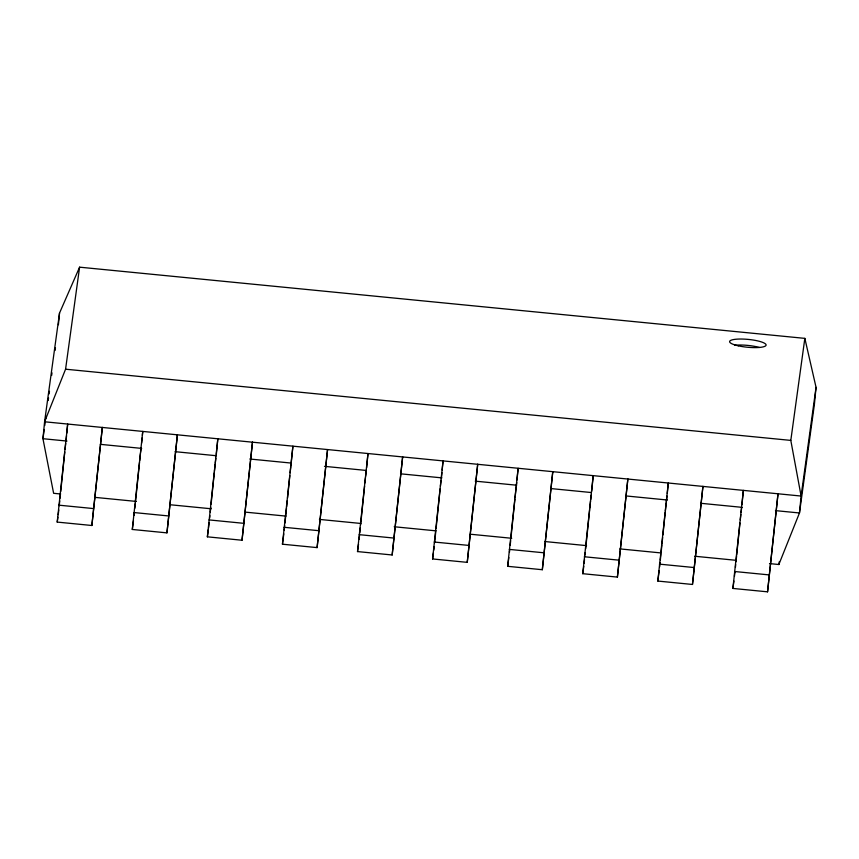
<?xml version="1.0" encoding="UTF-8"?>
<svg xmlns="http://www.w3.org/2000/svg" width="859" height="859" viewBox="0 0 859 859"><rect width="100%" height="100%" fill="white"/><g stroke="black" fill="none" stroke-linecap="round" stroke-linejoin="round"><path stroke-width="1.29" d="M58.401 324.777L59.529 313.052L79.597 267.17L804.84 338.371L816.05 387.334L814.418 404.256L799.471 512.973L778.855 564.513L769.514 563.59M91.87 525.493L102.328 427.449L91.87 525.493L57.22 522.089L67.678 424.045L66.798 433.161M66.046 440.968L66.551 435.76M166.947 532.87L177.405 434.815L166.947 532.87L132.297 529.466L142.755 431.411L142.379 435.32M141.628 443.137L142.132 437.929M242.023 540.236L252.482 442.192L242.023 540.236L207.373 536.832L217.832 438.788M216.328 454.411L217.703 440.087M317.1 547.612L327.558 449.558L317.1 547.612L282.45 544.209L292.908 446.154L290.933 465.557M392.166 554.978L402.635 456.934L392.166 554.978L357.516 551.575L367.985 453.531L366.6 467.854M467.242 562.355L477.701 464.3L467.242 562.355L432.592 558.951L443.051 460.896L442.181 470.013M441.429 477.829L441.923 472.622M542.319 569.721L552.777 471.677L542.319 569.721L507.669 566.317L518.127 468.273L517 479.988M516.753 482.597L515.948 489.426M617.396 577.098L627.854 479.043L617.396 577.098L582.746 573.694L593.204 475.639L591.701 491.262M692.472 584.464L702.93 486.419L692.472 584.464L657.822 581.06L668.281 483.016L667.282 493.431M667.024 496.03L666.305 502.408M767.549 591.83L778.007 493.785L767.549 591.83L732.899 588.436L743.357 490.382L741.972 504.705M214.299 472.697L211.099 504.169M286.627 507.1L287.282 500.668M287.54 498.091L289.827 475.618M364.581 486.162L360.63 524.913M589.671 509.559L585.666 548.901M661.999 543.951L662.654 537.519M662.923 534.942L665.199 512.469M739.953 523.013L736.732 554.721M60.538 493.474L60.044 498.252M60.742 491.466L64.758 452.017M139.523 462.421L135.507 501.828M214.428 471.419L215.19 464.064M210.788 507.229L210.283 512.05M286.498 508.388L284.984 523.034M436.114 528.328L440.13 488.878M435.91 530.325L435.223 536.886M514.895 499.283L510.88 538.679M589.8 508.27L590.562 500.915M661.87 545.24L661.237 551.457M736.625 555.773L736.013 561.775M139.673 460.875L140.468 453.423M135.314 503.739L134.831 508.292M364.903 482.983L365.472 477.593M515.056 497.726L515.851 490.274M510.686 540.601L510.214 545.143M665.36 510.987L666.176 503.438M660.936 554.399L660.356 559.885M740.275 519.835L740.845 514.455M59.754 500.915L59.239 505.79M209.639 518.181L209.907 515.658M290.127 472.729L290.804 466.587M360.34 527.727L359.792 532.924M435.137 537.777L434.611 542.641M585.011 555.032L585.28 552.52M735.433 567.262L735.712 564.588M65.037 449.321L65.713 443.437M284.716 525.547L284.232 530.078M440.42 486.173L441.086 480.299M660.088 562.409L659.605 566.929M134.079 515.336L134.315 513.156M215.319 462.861L215.856 458.18M359.534 535.275L359.083 539.431M509.451 552.187L509.688 550.018M590.691 499.713L591.239 495.042M734.917 572.126L734.456 576.282M209.156 522.702L208.554 528.06M365.59 476.509L366.353 470.453M584.528 559.553L584.109 563.332M58.788 509.945L58.24 514.681M434.16 546.796L433.774 550.168M283.803 533.847L282.45 544.209M659.186 570.698L657.822 581.06M741.07 512.383L741.725 507.304M140.565 452.564L141.123 448.344M133.478 520.683L132.297 529.466M508.85 557.534L507.669 566.317M59.529 313.052L44.582 421.78L42.95 438.702L53.623 493.302L60.302 493.957M44.217 429.479L42.95 438.702L66.97 441.064M44.765 425.527L45.119 422.896M45.667 418.945L46.032 416.314M48.201 400.509L48.566 397.867M49.103 393.916L49.468 391.285M51.637 375.48L52.002 372.838M55.083 350.451L55.448 347.82M816.05 387.334L801.103 496.051L44.582 421.78L65.574 369.198L79.597 267.17M57.22 522.089L57.897 517.15M207.373 536.832L208.393 529.423M357.516 551.575L358.536 544.166M432.592 558.951L433.441 552.766M582.746 573.694L583.766 566.274M732.899 588.436L733.919 581.017M775.462 510.622L799.471 512.973L801.103 496.051L790.806 440.399L804.84 338.371M778.855 564.513L779.22 561.861M65.574 369.198L790.806 440.399M100.32 444.339L141.681 448.398M175.043 451.673L216.404 455.732M249.765 459.007L291.126 463.065M324.477 466.34L365.837 470.399M400.53 473.814L441.891 477.872M475.252 481.147L516.613 485.206M551.306 488.61L591.336 492.54M626.018 495.944L667.379 500.013M700.74 503.288L742.101 507.347M95.027 497.372L136.431 501.441M169.824 504.716L211.228 508.775M244.611 512.061L286.015 516.119M319.408 519.405L360.812 523.464M394.206 526.75L435.61 530.808M470.335 534.223L511.739 538.282M545.121 541.567L586.536 545.626M619.919 548.901L661.323 552.971M694.716 556.245L736.12 560.315M58.852 505.167L93.502 508.571M133.929 512.544L168.579 515.948M209.005 519.91L243.655 523.314M284.071 527.286L318.721 530.679M359.148 534.652L393.798 538.056M434.224 542.029L468.874 545.422M509.301 549.395L543.951 552.799M584.378 556.761L619.028 560.165M659.454 564.138L694.104 567.541M734.531 571.503L769.181 574.907M734.746 345.275A18.34 3.941 5.5 0 1 759.41 347.466M738.257 345.812A18.34 3.941 5.5 0 0 766.099 345.114A18.34 3.941 5.5 0 0 739.18 339.047A18.34 3.941 5.5 0 0 738.257 345.812"/></g></svg>
